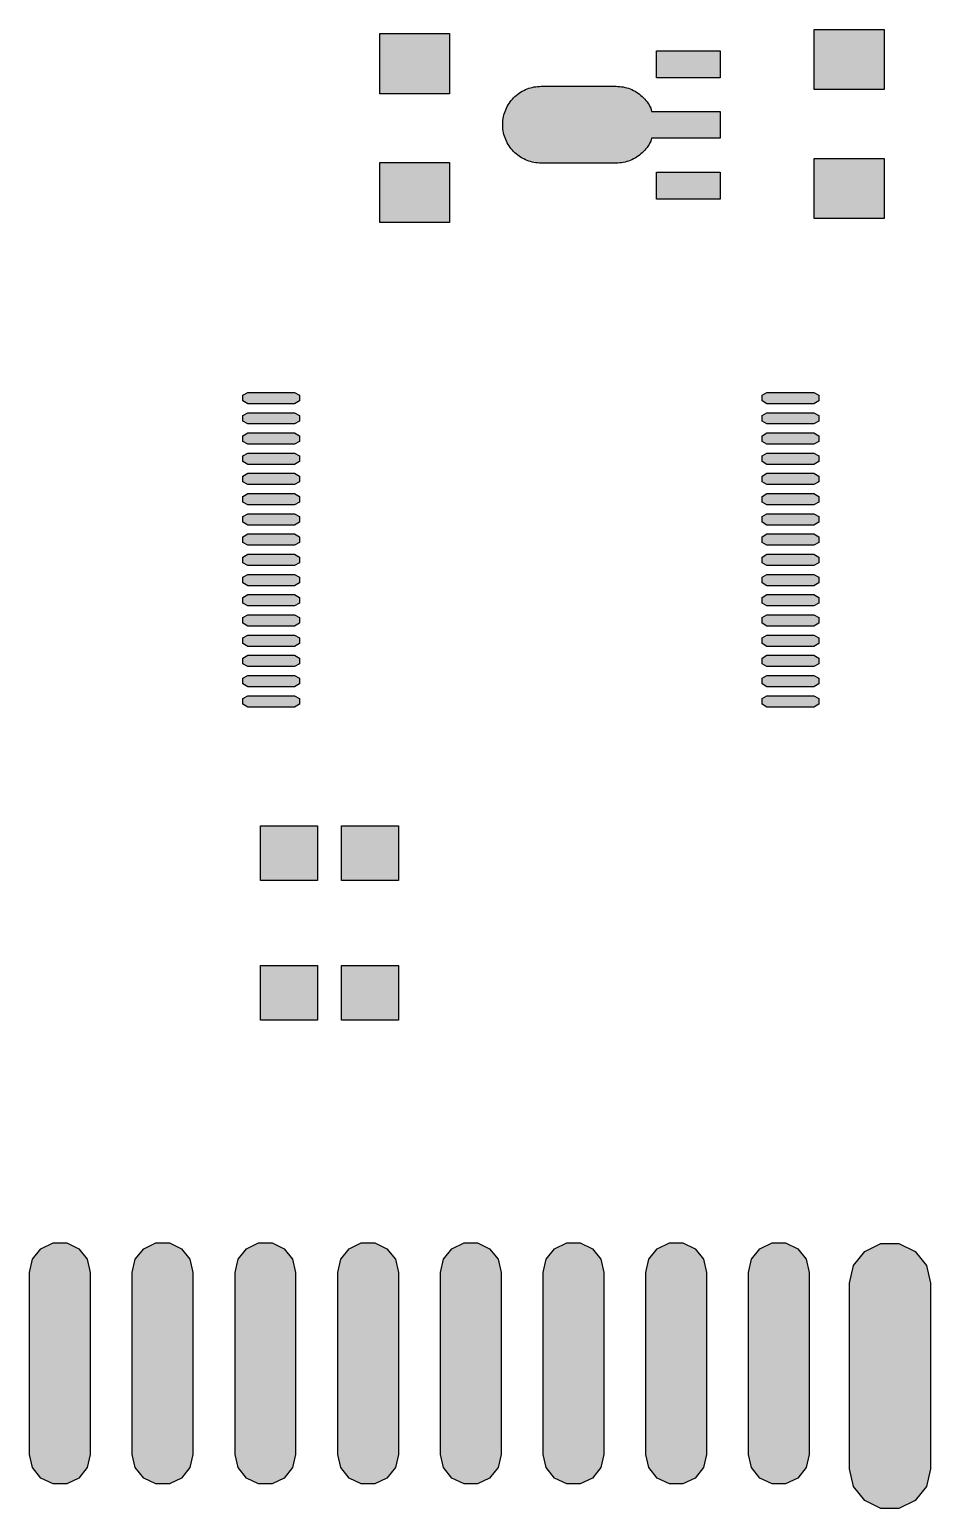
# Model space of a CAD drawing. Header units: millimetres. Extents: x 2.7 to 87.8, y 0.8 to 37.7.
# Drawn here: x 65.56 to 87.84, y 0.76 to 37.34 of the extents above; entities that cross this region are included whole.
import ezdxf

# ---------------------------------------------------------------- set-up
doc = ezdxf.new("R2010")
doc.units = ezdxf.units.MM
doc.header["$MEASUREMENT"] = 0
doc.layers.add('Top-Layer', color=7, linetype='Continuous', true_color=0xff0000)

msp = doc.modelspace()

# ---------------------------------------------------------------- hatches: boundary and pattern name
at = {"layer": 'Top-Layer'}
for points in [[(86.691, 35.851), (84.963, 35.851), (84.963, 37.336), (86.691, 37.336)], [(75.947, 35.749), (74.219, 35.749), (74.219, 37.235), (75.947, 37.235)], [(81.061, 36.139), (81.061, 36.811), (82.636, 36.811), (82.636, 36.139)], [(78.209, 35.934), (80.064, 35.934), (80.108, 35.932), (80.153, 35.929), (80.197, 35.924), (80.241, 35.917), (80.284, 35.907), (80.327, 35.896), (80.37, 35.883), (80.412, 35.867), (80.453, 35.85), (80.493, 35.831), (80.532, 35.81), (80.57, 35.787), (80.607, 35.762), (80.643, 35.736), (80.678, 35.708), (80.711, 35.678), (80.743, 35.647), (80.774, 35.615), (80.802, 35.581), (80.83, 35.545), (80.855, 35.509), (80.879, 35.471), (80.901, 35.433), (80.921, 35.393), (80.939, 35.314), (82.636, 35.314), (82.636, 34.654), (80.939, 34.654), (80.921, 34.574), (80.901, 34.534), (80.879, 34.496), (80.855, 34.458), (80.83, 34.421), (80.802, 34.386), (80.774, 34.352), (80.743, 34.32), (80.711, 34.289), (80.678, 34.259), (80.643, 34.231), (80.607, 34.205), (80.57, 34.18), (80.532, 34.157), (80.493, 34.136), (80.453, 34.117), (80.412, 34.1), (80.37, 34.084), (80.327, 34.071), (80.284, 34.059), (80.241, 34.05), (80.197, 34.043), (80.153, 34.038), (80.108, 34.035), (80.064, 34.033), (78.209, 34.033), (78.165, 34.035), (78.12, 34.038), (78.076, 34.043), (78.032, 34.05), (77.989, 34.059), (77.946, 34.071), (77.903, 34.084), (77.861, 34.1), (77.82, 34.117), (77.78, 34.136), (77.741, 34.157), (77.703, 34.18), (77.665, 34.205), (77.63, 34.231), (77.595, 34.259), (77.562, 34.289), (77.53, 34.32), (77.499, 34.352), (77.471, 34.386), (77.443, 34.421), (77.418, 34.458), (77.394, 34.496), (77.372, 34.534), (77.352, 34.574), (77.334, 34.615), (77.318, 34.656), (77.303, 34.698), (77.291, 34.741), (77.28, 34.785), (77.272, 34.828), (77.266, 34.872), (77.262, 34.917), (77.26, 34.961), (77.26, 35.006), (77.262, 35.05), (77.266, 35.095), (77.272, 35.139), (77.28, 35.182), (77.291, 35.226), (77.303, 35.269), (77.318, 35.311), (77.334, 35.352), (77.352, 35.393), (77.372, 35.433), (77.394, 35.471), (77.418, 35.509), (77.443, 35.545), (77.471, 35.581), (77.499, 35.615), (77.53, 35.647), (77.562, 35.678), (77.595, 35.708), (77.63, 35.736), (77.665, 35.762), (77.703, 35.787), (77.741, 35.81), (77.78, 35.831), (77.82, 35.85), (77.861, 35.867), (77.903, 35.883), (77.946, 35.896), (77.989, 35.907), (78.032, 35.917), (78.076, 35.924), (78.12, 35.929), (78.165, 35.932)], [(75.947, 32.565), (74.219, 32.565), (74.219, 34.05), (75.947, 34.05)], [(86.691, 32.666), (84.963, 32.666), (84.963, 34.151), (86.691, 34.151)], [(81.061, 33.139), (81.061, 33.811), (82.636, 33.811), (82.636, 33.139)], [(70.953, 28.081), (70.831, 28.151), (70.831, 28.291), (70.953, 28.361), (72.113, 28.361), (72.234, 28.291), (72.234, 28.151), (72.113, 28.081)], [(83.793, 28.081), (83.672, 28.151), (83.672, 28.291), (83.793, 28.361), (84.953, 28.361), (85.074, 28.291), (85.074, 28.151), (84.953, 28.081)], [(70.953, 27.581), (70.831, 27.651), (70.831, 27.791), (70.953, 27.861), (72.113, 27.861), (72.234, 27.791), (72.234, 27.651), (72.113, 27.581)], [(83.793, 27.581), (83.672, 27.651), (83.672, 27.791), (83.793, 27.861), (84.953, 27.861), (85.074, 27.791), (85.074, 27.651), (84.953, 27.581)], [(70.953, 27.081), (70.831, 27.151), (70.831, 27.291), (70.953, 27.361), (72.113, 27.361), (72.234, 27.291), (72.234, 27.151), (72.113, 27.081)], [(83.793, 27.081), (83.672, 27.151), (83.672, 27.291), (83.793, 27.361), (84.953, 27.361), (85.074, 27.291), (85.074, 27.151), (84.953, 27.081)], [(70.953, 26.581), (70.831, 26.651), (70.831, 26.791), (70.953, 26.861), (72.113, 26.861), (72.234, 26.791), (72.234, 26.651), (72.113, 26.581)], [(83.793, 26.581), (83.672, 26.651), (83.672, 26.791), (83.793, 26.861), (84.953, 26.861), (85.074, 26.791), (85.074, 26.651), (84.953, 26.581)], [(70.953, 26.081), (70.831, 26.151), (70.831, 26.291), (70.953, 26.361), (72.113, 26.361), (72.234, 26.291), (72.234, 26.151), (72.113, 26.081)], [(83.793, 26.081), (83.672, 26.151), (83.672, 26.291), (83.793, 26.361), (84.953, 26.361), (85.074, 26.291), (85.074, 26.151), (84.953, 26.081)], [(70.953, 25.581), (70.831, 25.651), (70.831, 25.791), (70.953, 25.861), (72.113, 25.861), (72.234, 25.791), (72.234, 25.651), (72.113, 25.581)], [(83.793, 25.581), (83.672, 25.651), (83.672, 25.791), (83.793, 25.861), (84.953, 25.861), (85.074, 25.791), (85.074, 25.651), (84.953, 25.581)], [(70.953, 25.081), (70.831, 25.151), (70.831, 25.291), (70.953, 25.361), (72.113, 25.361), (72.234, 25.291), (72.234, 25.151), (72.113, 25.081)], [(83.793, 25.081), (83.672, 25.151), (83.672, 25.291), (83.793, 25.361), (84.953, 25.361), (85.074, 25.291), (85.074, 25.151), (84.953, 25.081)], [(70.953, 24.581), (70.831, 24.651), (70.831, 24.791), (70.953, 24.861), (72.113, 24.861), (72.234, 24.791), (72.234, 24.651), (72.113, 24.581)], [(83.793, 24.581), (83.672, 24.651), (83.672, 24.791), (83.793, 24.861), (84.953, 24.861), (85.074, 24.791), (85.074, 24.651), (84.953, 24.581)], [(70.953, 24.081), (70.831, 24.151), (70.831, 24.291), (70.953, 24.361), (72.113, 24.361), (72.234, 24.291), (72.234, 24.151), (72.113, 24.081)], [(83.793, 24.081), (83.672, 24.151), (83.672, 24.291), (83.793, 24.361), (84.953, 24.361), (85.074, 24.291), (85.074, 24.151), (84.953, 24.081)], [(70.953, 23.581), (70.831, 23.651), (70.831, 23.791), (70.953, 23.861), (72.113, 23.861), (72.234, 23.791), (72.234, 23.651), (72.113, 23.581)], [(83.793, 23.581), (83.672, 23.651), (83.672, 23.791), (83.793, 23.861), (84.953, 23.861), (85.074, 23.791), (85.074, 23.651), (84.953, 23.581)], [(70.953, 23.081), (70.831, 23.151), (70.831, 23.291), (70.953, 23.361), (72.113, 23.361), (72.234, 23.291), (72.234, 23.151), (72.113, 23.081)], [(83.793, 23.081), (83.672, 23.151), (83.672, 23.291), (83.793, 23.361), (84.953, 23.361), (85.074, 23.291), (85.074, 23.151), (84.953, 23.081)], [(70.953, 22.581), (70.831, 22.651), (70.831, 22.791), (70.953, 22.861), (72.113, 22.861), (72.234, 22.791), (72.234, 22.651), (72.113, 22.581)], [(83.793, 22.581), (83.672, 22.651), (83.672, 22.791), (83.793, 22.861), (84.953, 22.861), (85.074, 22.791), (85.074, 22.651), (84.953, 22.581)], [(70.953, 22.081), (70.831, 22.151), (70.831, 22.291), (70.953, 22.361), (72.113, 22.361), (72.234, 22.291), (72.234, 22.151), (72.113, 22.081)], [(83.793, 22.081), (83.672, 22.151), (83.672, 22.291), (83.793, 22.361), (84.953, 22.361), (85.074, 22.291), (85.074, 22.151), (84.953, 22.081)], [(70.953, 21.581), (70.831, 21.651), (70.831, 21.791), (70.953, 21.861), (72.113, 21.861), (72.234, 21.791), (72.234, 21.651), (72.113, 21.581)], [(83.793, 21.581), (83.672, 21.651), (83.672, 21.791), (83.793, 21.861), (84.953, 21.861), (85.074, 21.791), (85.074, 21.651), (84.953, 21.581)], [(70.953, 21.081), (70.831, 21.151), (70.831, 21.291), (70.953, 21.361), (72.113, 21.361), (72.234, 21.291), (72.234, 21.151), (72.113, 21.081)], [(83.793, 21.081), (83.672, 21.151), (83.672, 21.291), (83.793, 21.361), (84.953, 21.361), (85.074, 21.291), (85.074, 21.151), (84.953, 21.081)], [(70.953, 20.581), (70.831, 20.651), (70.831, 20.791), (70.953, 20.861), (72.113, 20.861), (72.234, 20.791), (72.234, 20.651), (72.113, 20.581)], [(83.793, 20.581), (83.672, 20.651), (83.672, 20.791), (83.793, 20.861), (84.953, 20.861), (85.074, 20.791), (85.074, 20.651), (84.953, 20.581)], [(71.269, 16.292), (71.269, 17.642), (72.679, 17.642), (72.679, 16.292)], [(73.269, 16.292), (73.269, 17.642), (74.679, 17.642), (74.679, 16.292)], [(72.679, 14.188), (72.679, 12.838), (71.269, 12.838), (71.269, 14.188)], [(74.679, 14.188), (74.679, 12.838), (73.269, 12.838), (73.269, 14.188)], [(67.059, 2.097), (66.984, 1.772), (66.776, 1.511), (66.476, 1.366), (66.142, 1.366), (65.841, 1.511), (65.633, 1.772), (65.559, 2.097), (65.559, 6.597), (65.633, 6.923), (65.841, 7.184), (66.142, 7.329), (66.476, 7.329), (66.776, 7.184), (66.984, 6.923), (67.059, 6.597)], [(69.599, 2.097), (69.524, 1.772), (69.316, 1.511), (69.016, 1.366), (68.682, 1.366), (68.381, 1.511), (68.173, 1.772), (68.099, 2.097), (68.099, 6.597), (68.173, 6.923), (68.381, 7.184), (68.682, 7.329), (69.016, 7.329), (69.316, 7.184), (69.524, 6.923), (69.599, 6.597)], [(72.139, 2.097), (72.064, 1.772), (71.856, 1.511), (71.556, 1.366), (71.222, 1.366), (70.921, 1.511), (70.713, 1.772), (70.639, 2.097), (70.639, 6.597), (70.713, 6.923), (70.921, 7.184), (71.222, 7.329), (71.556, 7.329), (71.856, 7.184), (72.064, 6.923), (72.139, 6.597)], [(74.679, 2.097), (74.604, 1.772), (74.396, 1.511), (74.096, 1.366), (73.762, 1.366), (73.461, 1.511), (73.253, 1.772), (73.179, 2.097), (73.179, 6.597), (73.253, 6.923), (73.461, 7.184), (73.762, 7.329), (74.096, 7.329), (74.396, 7.184), (74.604, 6.923), (74.679, 6.597)], [(77.219, 2.097), (77.144, 1.772), (76.936, 1.511), (76.636, 1.366), (76.302, 1.366), (76.001, 1.511), (75.793, 1.772), (75.719, 2.097), (75.719, 6.597), (75.793, 6.923), (76.001, 7.184), (76.302, 7.329), (76.636, 7.329), (76.936, 7.184), (77.144, 6.923), (77.219, 6.597)], [(79.759, 2.097), (79.684, 1.772), (79.476, 1.511), (79.176, 1.366), (78.842, 1.366), (78.541, 1.511), (78.333, 1.772), (78.259, 2.097), (78.259, 6.597), (78.333, 6.923), (78.541, 7.184), (78.842, 7.329), (79.176, 7.329), (79.476, 7.184), (79.684, 6.923), (79.759, 6.597)], [(82.299, 2.097), (82.224, 1.772), (82.016, 1.511), (81.716, 1.366), (81.382, 1.366), (81.081, 1.511), (80.873, 1.772), (80.799, 2.097), (80.799, 6.597), (80.873, 6.923), (81.081, 7.184), (81.382, 7.329), (81.716, 7.329), (82.016, 7.184), (82.224, 6.923), (82.299, 6.597)], [(84.839, 2.097), (84.764, 1.772), (84.556, 1.511), (84.256, 1.366), (83.922, 1.366), (83.621, 1.511), (83.413, 1.772), (83.339, 2.097), (83.339, 6.597), (83.413, 6.923), (83.621, 7.184), (83.922, 7.329), (84.256, 7.329), (84.556, 7.184), (84.764, 6.923), (84.839, 6.597)], [(87.837, 1.735), (87.738, 1.301), (87.46, 0.953), (87.059, 0.76), (86.614, 0.76), (86.213, 0.953), (85.936, 1.301), (85.837, 1.735), (85.837, 6.335), (85.936, 6.768), (86.213, 7.116), (86.614, 7.309), (87.059, 7.309), (87.46, 7.116), (87.738, 6.768), (87.837, 6.335)]]:
    msp.add_hatch(color=256, dxfattribs=at).paths.add_polyline_path(points)

# ---------------------------------------------------------------- linework, layer by layer
for points in [[(86.691, 35.851), (84.963, 35.851), (84.963, 37.336), (86.691, 37.336)], [(75.947, 35.749), (74.219, 35.749), (74.219, 37.235), (75.947, 37.235)], [(81.061, 36.139), (81.061, 36.811), (82.636, 36.811), (82.636, 36.139)], [(78.209, 35.934), (80.064, 35.934), (80.108, 35.932), (80.153, 35.929), (80.197, 35.924), (80.241, 35.917), (80.284, 35.907), (80.327, 35.896), (80.37, 35.883), (80.412, 35.867), (80.453, 35.85), (80.493, 35.831), (80.532, 35.81), (80.57, 35.787), (80.607, 35.762), (80.643, 35.736), (80.678, 35.708), (80.711, 35.678), (80.743, 35.647), (80.774, 35.615), (80.802, 35.581), (80.83, 35.545), (80.855, 35.509), (80.879, 35.471), (80.901, 35.433), (80.921, 35.393), (80.939, 35.314), (82.636, 35.314), (82.636, 34.654), (80.939, 34.654), (80.921, 34.574), (80.901, 34.534), (80.879, 34.496), (80.855, 34.458), (80.83, 34.421), (80.802, 34.386), (80.774, 34.352), (80.743, 34.32), (80.711, 34.289), (80.678, 34.259), (80.643, 34.231), (80.607, 34.205), (80.57, 34.18), (80.532, 34.157), (80.493, 34.136), (80.453, 34.117), (80.412, 34.1), (80.37, 34.084), (80.327, 34.071), (80.284, 34.059), (80.241, 34.05), (80.197, 34.043), (80.153, 34.038), (80.108, 34.035), (80.064, 34.033), (78.209, 34.033), (78.165, 34.035), (78.12, 34.038), (78.076, 34.043), (78.032, 34.05), (77.989, 34.059), (77.946, 34.071), (77.903, 34.084), (77.861, 34.1), (77.82, 34.117), (77.78, 34.136), (77.741, 34.157), (77.703, 34.18), (77.665, 34.205), (77.63, 34.231), (77.595, 34.259), (77.562, 34.289), (77.53, 34.32), (77.499, 34.352), (77.471, 34.386), (77.443, 34.421), (77.418, 34.458), (77.394, 34.496), (77.372, 34.534), (77.352, 34.574), (77.334, 34.615), (77.318, 34.656), (77.303, 34.698), (77.291, 34.741), (77.28, 34.785), (77.272, 34.828), (77.266, 34.872), (77.262, 34.917), (77.26, 34.961), (77.26, 35.006), (77.262, 35.05), (77.266, 35.095), (77.272, 35.139), (77.28, 35.182), (77.291, 35.226), (77.303, 35.269), (77.318, 35.311), (77.334, 35.352), (77.352, 35.393), (77.372, 35.433), (77.394, 35.471), (77.418, 35.509), (77.443, 35.545), (77.471, 35.581), (77.499, 35.615), (77.53, 35.647), (77.562, 35.678), (77.595, 35.708), (77.63, 35.736), (77.665, 35.762), (77.703, 35.787), (77.741, 35.81), (77.78, 35.831), (77.82, 35.85), (77.861, 35.867), (77.903, 35.883), (77.946, 35.896), (77.989, 35.907), (78.032, 35.917), (78.076, 35.924), (78.12, 35.929), (78.165, 35.932)], [(75.947, 32.565), (74.219, 32.565), (74.219, 34.05), (75.947, 34.05)], [(86.691, 32.666), (84.963, 32.666), (84.963, 34.151), (86.691, 34.151)], [(81.061, 33.139), (81.061, 33.811), (82.636, 33.811), (82.636, 33.139)], [(70.953, 28.081), (70.831, 28.151), (70.831, 28.291), (70.953, 28.361), (72.113, 28.361), (72.234, 28.291), (72.234, 28.151), (72.113, 28.081)], [(83.793, 28.081), (83.672, 28.151), (83.672, 28.291), (83.793, 28.361), (84.953, 28.361), (85.074, 28.291), (85.074, 28.151), (84.953, 28.081)], [(70.953, 27.581), (70.831, 27.651), (70.831, 27.791), (70.953, 27.861), (72.113, 27.861), (72.234, 27.791), (72.234, 27.651), (72.113, 27.581)], [(83.793, 27.581), (83.672, 27.651), (83.672, 27.791), (83.793, 27.861), (84.953, 27.861), (85.074, 27.791), (85.074, 27.651), (84.953, 27.581)], [(70.953, 27.081), (70.831, 27.151), (70.831, 27.291), (70.953, 27.361), (72.113, 27.361), (72.234, 27.291), (72.234, 27.151), (72.113, 27.081)], [(83.793, 27.081), (83.672, 27.151), (83.672, 27.291), (83.793, 27.361), (84.953, 27.361), (85.074, 27.291), (85.074, 27.151), (84.953, 27.081)], [(70.953, 26.581), (70.831, 26.651), (70.831, 26.791), (70.953, 26.861), (72.113, 26.861), (72.234, 26.791), (72.234, 26.651), (72.113, 26.581)], [(83.793, 26.581), (83.672, 26.651), (83.672, 26.791), (83.793, 26.861), (84.953, 26.861), (85.074, 26.791), (85.074, 26.651), (84.953, 26.581)], [(70.953, 26.081), (70.831, 26.151), (70.831, 26.291), (70.953, 26.361), (72.113, 26.361), (72.234, 26.291), (72.234, 26.151), (72.113, 26.081)], [(83.793, 26.081), (83.672, 26.151), (83.672, 26.291), (83.793, 26.361), (84.953, 26.361), (85.074, 26.291), (85.074, 26.151), (84.953, 26.081)], [(70.953, 25.581), (70.831, 25.651), (70.831, 25.791), (70.953, 25.861), (72.113, 25.861), (72.234, 25.791), (72.234, 25.651), (72.113, 25.581)], [(83.793, 25.581), (83.672, 25.651), (83.672, 25.791), (83.793, 25.861), (84.953, 25.861), (85.074, 25.791), (85.074, 25.651), (84.953, 25.581)], [(70.953, 25.081), (70.831, 25.151), (70.831, 25.291), (70.953, 25.361), (72.113, 25.361), (72.234, 25.291), (72.234, 25.151), (72.113, 25.081)], [(83.793, 25.081), (83.672, 25.151), (83.672, 25.291), (83.793, 25.361), (84.953, 25.361), (85.074, 25.291), (85.074, 25.151), (84.953, 25.081)], [(70.953, 24.581), (70.831, 24.651), (70.831, 24.791), (70.953, 24.861), (72.113, 24.861), (72.234, 24.791), (72.234, 24.651), (72.113, 24.581)], [(83.793, 24.581), (83.672, 24.651), (83.672, 24.791), (83.793, 24.861), (84.953, 24.861), (85.074, 24.791), (85.074, 24.651), (84.953, 24.581)], [(70.953, 24.081), (70.831, 24.151), (70.831, 24.291), (70.953, 24.361), (72.113, 24.361), (72.234, 24.291), (72.234, 24.151), (72.113, 24.081)], [(83.793, 24.081), (83.672, 24.151), (83.672, 24.291), (83.793, 24.361), (84.953, 24.361), (85.074, 24.291), (85.074, 24.151), (84.953, 24.081)], [(70.953, 23.581), (70.831, 23.651), (70.831, 23.791), (70.953, 23.861), (72.113, 23.861), (72.234, 23.791), (72.234, 23.651), (72.113, 23.581)], [(83.793, 23.581), (83.672, 23.651), (83.672, 23.791), (83.793, 23.861), (84.953, 23.861), (85.074, 23.791), (85.074, 23.651), (84.953, 23.581)], [(70.953, 23.081), (70.831, 23.151), (70.831, 23.291), (70.953, 23.361), (72.113, 23.361), (72.234, 23.291), (72.234, 23.151), (72.113, 23.081)], [(83.793, 23.081), (83.672, 23.151), (83.672, 23.291), (83.793, 23.361), (84.953, 23.361), (85.074, 23.291), (85.074, 23.151), (84.953, 23.081)], [(70.953, 22.581), (70.831, 22.651), (70.831, 22.791), (70.953, 22.861), (72.113, 22.861), (72.234, 22.791), (72.234, 22.651), (72.113, 22.581)], [(83.793, 22.581), (83.672, 22.651), (83.672, 22.791), (83.793, 22.861), (84.953, 22.861), (85.074, 22.791), (85.074, 22.651), (84.953, 22.581)], [(70.953, 22.081), (70.831, 22.151), (70.831, 22.291), (70.953, 22.361), (72.113, 22.361), (72.234, 22.291), (72.234, 22.151), (72.113, 22.081)], [(83.793, 22.081), (83.672, 22.151), (83.672, 22.291), (83.793, 22.361), (84.953, 22.361), (85.074, 22.291), (85.074, 22.151), (84.953, 22.081)], [(70.953, 21.581), (70.831, 21.651), (70.831, 21.791), (70.953, 21.861), (72.113, 21.861), (72.234, 21.791), (72.234, 21.651), (72.113, 21.581)], [(83.793, 21.581), (83.672, 21.651), (83.672, 21.791), (83.793, 21.861), (84.953, 21.861), (85.074, 21.791), (85.074, 21.651), (84.953, 21.581)], [(70.953, 21.081), (70.831, 21.151), (70.831, 21.291), (70.953, 21.361), (72.113, 21.361), (72.234, 21.291), (72.234, 21.151), (72.113, 21.081)], [(83.793, 21.081), (83.672, 21.151), (83.672, 21.291), (83.793, 21.361), (84.953, 21.361), (85.074, 21.291), (85.074, 21.151), (84.953, 21.081)], [(70.953, 20.581), (70.831, 20.651), (70.831, 20.791), (70.953, 20.861), (72.113, 20.861), (72.234, 20.791), (72.234, 20.651), (72.113, 20.581)], [(83.793, 20.581), (83.672, 20.651), (83.672, 20.791), (83.793, 20.861), (84.953, 20.861), (85.074, 20.791), (85.074, 20.651), (84.953, 20.581)], [(71.269, 16.292), (71.269, 17.642), (72.679, 17.642), (72.679, 16.292)], [(73.269, 16.292), (73.269, 17.642), (74.679, 17.642), (74.679, 16.292)], [(72.679, 14.188), (72.679, 12.838), (71.269, 12.838), (71.269, 14.188)], [(74.679, 14.188), (74.679, 12.838), (73.269, 12.838), (73.269, 14.188)], [(67.059, 2.097), (66.984, 1.772), (66.776, 1.511), (66.476, 1.366), (66.142, 1.366), (65.841, 1.511), (65.633, 1.772), (65.559, 2.097), (65.559, 6.597), (65.633, 6.923), (65.841, 7.184), (66.142, 7.329), (66.476, 7.329), (66.776, 7.184), (66.984, 6.923), (67.059, 6.597)], [(69.599, 2.097), (69.524, 1.772), (69.316, 1.511), (69.016, 1.366), (68.682, 1.366), (68.381, 1.511), (68.173, 1.772), (68.099, 2.097), (68.099, 6.597), (68.173, 6.923), (68.381, 7.184), (68.682, 7.329), (69.016, 7.329), (69.316, 7.184), (69.524, 6.923), (69.599, 6.597)], [(72.139, 2.097), (72.064, 1.772), (71.856, 1.511), (71.556, 1.366), (71.222, 1.366), (70.921, 1.511), (70.713, 1.772), (70.639, 2.097), (70.639, 6.597), (70.713, 6.923), (70.921, 7.184), (71.222, 7.329), (71.556, 7.329), (71.856, 7.184), (72.064, 6.923), (72.139, 6.597)], [(74.679, 2.097), (74.604, 1.772), (74.396, 1.511), (74.096, 1.366), (73.762, 1.366), (73.461, 1.511), (73.253, 1.772), (73.179, 2.097), (73.179, 6.597), (73.253, 6.923), (73.461, 7.184), (73.762, 7.329), (74.096, 7.329), (74.396, 7.184), (74.604, 6.923), (74.679, 6.597)], [(77.219, 2.097), (77.144, 1.772), (76.936, 1.511), (76.636, 1.366), (76.302, 1.366), (76.001, 1.511), (75.793, 1.772), (75.719, 2.097), (75.719, 6.597), (75.793, 6.923), (76.001, 7.184), (76.302, 7.329), (76.636, 7.329), (76.936, 7.184), (77.144, 6.923), (77.219, 6.597)], [(79.759, 2.097), (79.684, 1.772), (79.476, 1.511), (79.176, 1.366), (78.842, 1.366), (78.541, 1.511), (78.333, 1.772), (78.259, 2.097), (78.259, 6.597), (78.333, 6.923), (78.541, 7.184), (78.842, 7.329), (79.176, 7.329), (79.476, 7.184), (79.684, 6.923), (79.759, 6.597)], [(82.299, 2.097), (82.224, 1.772), (82.016, 1.511), (81.716, 1.366), (81.382, 1.366), (81.081, 1.511), (80.873, 1.772), (80.799, 2.097), (80.799, 6.597), (80.873, 6.923), (81.081, 7.184), (81.382, 7.329), (81.716, 7.329), (82.016, 7.184), (82.224, 6.923), (82.299, 6.597)], [(84.839, 2.097), (84.764, 1.772), (84.556, 1.511), (84.256, 1.366), (83.922, 1.366), (83.621, 1.511), (83.413, 1.772), (83.339, 2.097), (83.339, 6.597), (83.413, 6.923), (83.621, 7.184), (83.922, 7.329), (84.256, 7.329), (84.556, 7.184), (84.764, 6.923), (84.839, 6.597)], [(87.837, 1.735), (87.738, 1.301), (87.46, 0.953), (87.059, 0.76), (86.614, 0.76), (86.213, 0.953), (85.936, 1.301), (85.837, 1.735), (85.837, 6.335), (85.936, 6.768), (86.213, 7.116), (86.614, 7.309), (87.059, 7.309), (87.46, 7.116), (87.738, 6.768), (87.837, 6.335)]]:
    msp.add_lwpolyline(points, close=True, dxfattribs=at)

doc.saveas('drawing.dxf')
